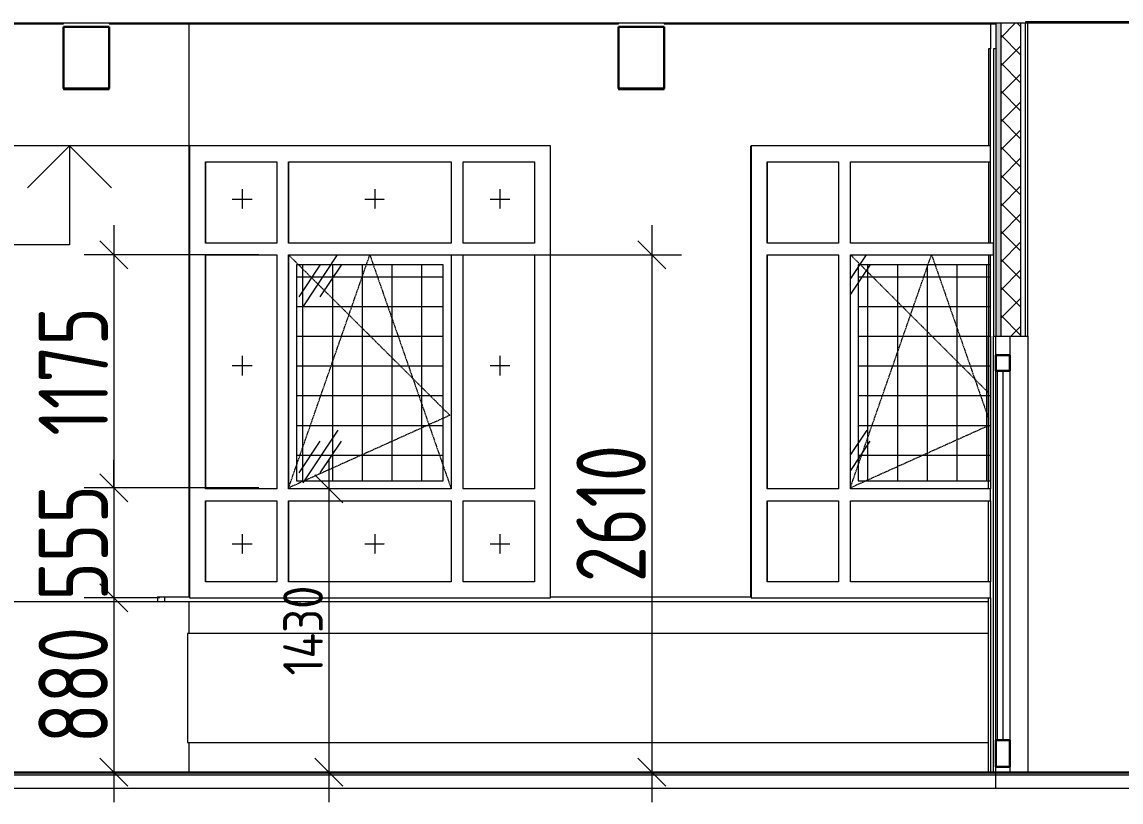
# Model space of a CAD drawing. Header units: millimetres. Extents: x -3929 to 624051, y 52832 to 514950.
# Drawn here: x 569624 to 575167, y 124496 to 128431 of the extents above; entities that cross this region are included whole.
import ezdxf

# ---------------------------------------------------------------- set-up
doc = ezdxf.new("R2010")
doc.units = ezdxf.units.MM
doc.linetypes.add('ADSK_Штриховая_ш2 п1_5', pattern=[4.5, 3, -1.5])
doc.linetypes.add('ADSK_Штриховая_ш3 п1_5', pattern=[4.5, 3, -1.5])
for name, color, linetype, lineweight in [('Аннотация', 7, 'Continuous', 18), ('Двери', 7, 'Continuous', 9), ('Каркас', 7, 'Continuous', 18), ('Окна', 7, 'Continuous', 9), ('Отметки', 7, 'Continuous', 9), ('Перекрытие', 7, 'Continuous', 18), ('Потолки', 7, 'Continuous', 9), ('Размеры', 7, 'Continuous', 9), ('Стены внутренние', 7, 'Continuous', 18), ('Стены наружные', 7, 'Continuous', 18), ('Стены отделка', 7, 'Continuous', 30), ('Стены штриховка', 7, 'Continuous', 9), ('Узлы', 7, 'Continuous', 18), ('ШТРИХОВКА', 252, 'Continuous', 15)]:
    doc.layers.add(name, color=color, linetype=linetype, lineweight=lineweight)
doc.layers.add('Линии', color=7, linetype='Continuous', lineweight=9, true_color=0x00a600)
doc.styles.add('GOST Common_3', font='GOST_Common.ttf', dxfattribs={"width": 0.8, "height": 350})
doc.styles.add('GOST Common_4', font='GOST_Common.ttf', dxfattribs={"width": 0.9, "height": 200})
doc.dimstyles.new('ADSK_Основной_2_5_мм_округление_до_1', dxfattribs={"dimscale": 304.8, "dimtxt": 251.428749, "dimasz": 0.463911, "dimexe": 0.492126, "dimexo": 0.492126, "dimgap": 0.098425, "dimtad": 1, "dimdec": 0, "dimdsep": 46, "dimtxsty": 'GOST Common_3', "dimblk1": 'OBLIQUE', "dimblk2": 'OBLIQUE', "dimsah": 1, "dimcen": 0.09, "dimdle": 0.492126, "dimazin": 2, "dimtfac": 1, "dimtdec": 4, "dimtix": 1, "dimtmove": 0, "dimatfit": 3, "dimfxl": 1, "dimtvp": 1, "dimtolj": 1, "dimtzin": 0, "dimlwd": 20, "dimlwe": 20, "dimarcsym": 2})
doc.dimstyles.new('ADSK_Основной_2_мм_1', dxfattribs={"dimscale": 304.8, "dimtxt": 201.142999, "dimasz": 0.463911, "dimexe": 0.492126, "dimexo": 0.492126, "dimgap": 0.098425, "dimtad": 1, "dimrnd": 0.01, "dimdsep": 46, "dimtxsty": 'GOST Common_4', "dimblk1": 'OBLIQUE', "dimblk2": 'OBLIQUE', "dimsah": 1, "dimcen": 0.09, "dimdle": 0.492126, "dimazin": 2, "dimtfac": 1, "dimtdec": 4, "dimtix": 1, "dimtmove": 1, "dimatfit": 3, "dimfxl": 1, "dimtvp": 1, "dimtolj": 1, "dimtzin": 0, "dimlwd": 20, "dimlwe": 20, "dimarcsym": 2})
pattern_1 = [(236.31, (24482.36, 9022.3), (-888.9976, -1778), [320.533, -2884.8]), (236.31, (24500.14, 8968.96), (-888.9976, -1778), [192.32, -3013.01]), (236.31, (24393.46, 8968.96), (-888.9976, -1778), [192.32, -3013.01])]
pattern_2 = [(0, (580790.93, 121145.93), (406.4, 101.6), [33.528, -271.272, 33.528, -271.272, -1625.6]), (0, (580790.93, 121145.93), (406.4, 101.6), [-609.6, 33.528, -576.072, 33.528, -271.272, -711.2]), (0, (580790.93, 121145.93), (406.4, 101.6), [-1524, 33.528, -169.672, 33.528, -474.472]), (120, (580943.33, 121196.73), (-291.1882, 301.15272), [33.528, -271.272, 33.528, -271.272, -1625.6]), (120, (580943.33, 121196.73), (-291.1882, 301.15272), [-609.6, 33.528, -576.072, 33.528, -271.272, -711.2]), (120, (580943.33, 121196.73), (-291.1882, 301.15272), [-1524, 33.528, -169.672, 33.528, -474.472]), (240, (580994.13, 121399.93), (-115.2118, -402.75272), [33.528, -271.272, 33.528, -271.272, -1625.6]), (240, (580994.13, 121399.93), (-115.2118, -402.75272), [-609.6, 33.528, -576.072, 33.528, -271.272, -711.2]), (240, (580994.13, 121399.93), (-115.2118, -402.75272), [-1524, 33.528, -169.672, 33.528, -474.472])]
pattern_3 = [(0, (580790.93, 121145.93), (0, 150), []), (90, (580790.93, 121145.93), (-150, 9e-15), [])]

# ---------------------------------------------------------------- blocks, each defined once
blk = doc.blocks.new('окно трехпол с фрамугой - 1800 и 1820х2300_h___нов_ ок15-2908112-Разрез 1-1')
at = {"layer": 'Окна'}
h = blk.add_hatch(dxfattribs=at)
h.set_pattern_fill('FP_34', color=256, style=0, pattern_type=2)
h.set_pattern_definition(pattern_1)
h.paths.add_polyline_path([(13810.2, 13330), (14060.5, 13330), (14060.5, 14510), (13700.6, 14510), (13700.6, 13330)])
h.paths.add_polyline_path([(13700.6, 14570), (14060.5, 14570), (14060.5, 14980), (13700.6, 14979.9), (13700.6, 14605.5)])
h = blk.add_hatch(dxfattribs=at)
h.set_pattern_fill('FP_34', color=256, style=0, pattern_type=2)
h.set_pattern_definition(pattern_1)
h.paths.add_polyline_path([(14160.5, 13330), (14940.5, 13330), (14940.5, 14510), (14120.6, 14510), (14120.6, 13330)])
h.paths.add_polyline_path([(14331.7, 14570), (14940.5, 14570), (14940.5, 14980), (14120.6, 14980), (14120.6, 14570)])
at = {"layer": 'Окна', "true_color": 0x383e42}
for points in [[(13700.5, 14570), (13700.6, 14570), (13700.5, 14605.5)], [(14120.5, 14570), (14120.6, 14570), (14120.5, 14605.5)]]:
    blk.add_hatch(color=250, dxfattribs=at).paths.add_polyline_path(points)
h = blk.add_hatch(color=250, dxfattribs=at)
h.paths.add_polyline_path([(14940.5, 12860), (14940.5, 12860), (14853.2, 12860)])
h.paths.add_polyline_path([(15000.6, 12860), (15360.5, 12860), (15360.5, 12860), (15000.5, 12860)])
h.paths.add_polyline_path([(15000.5, 13330), (15360.5, 13330.2), (15360.5, 13330), (15000.5, 13330)])
h.paths.add_polyline_path([(14120.6, 13330), (14940.5, 13330.1), (14940.5, 13330), (14120.5, 13330)])
h.paths.add_polyline_path([(14940.5, 14570), (14940.5, 14570), (14940.5, 14605.5)])
h = blk.add_hatch(color=250, dxfattribs=at)
h.paths.add_polyline_path([(15000.5, 12860), (15000.6, 12860), (15000.5, 12863.6)])
h.paths.add_polyline_path([(15000.5, 14570), (15000.6, 14570), (15000.5, 14605.5)])
at = {"layer": 'Окна'}
h = blk.add_hatch(dxfattribs=at)
h.set_pattern_fill('FP_34', color=256, style=0, pattern_type=2)
h.set_pattern_definition(pattern_1)
h.paths.add_polyline_path([(13700.6, 12860), (14060.5, 12860), (14060.5, 13270), (13700.6, 13270), (13700.6, 12860)])
h = blk.add_hatch(dxfattribs=at)
h.set_pattern_fill('FP_34', color=256, style=0, pattern_type=2)
h.set_pattern_definition(pattern_1)
h.paths.add_polyline_path([(14120.6, 12860), (14940.5, 12860), (14940.5, 13270), (14120.6, 13270), (14120.6, 12962.5)])
for p, q in [((13700.6, 14980), (13700.6, 14570)), ((14120.6, 14980), (14120.6, 14570)), ((13700.6, 14510), (13700.6, 13330)), ((14120.6, 14510), (14120.6, 13330)), ((13700.6, 13270), (13700.6, 12860)), ((14120.6, 13270), (14120.6, 12860))]:
    blk.add_line(p, q, dxfattribs=at)
blk = doc.blocks.new('окно трехпол с фрамугой - 1800 и 1820х2300_h___нов_ ок15-V316-Разрез 1-1')
at = {"layer": 'Окна'}
h = blk.add_hatch(dxfattribs=at)
h.set_pattern_fill('FP_34', color=256, style=0, pattern_type=2)
h.set_pattern_definition(pattern_1)
h.paths.add_polyline_path([(16993.9, 13330), (17650.6, 13330), (17650.6, 14510), (16953.9, 14510), (16953.9, 13330)])
h.paths.add_polyline_path([(17460.9, 14570), (17650.6, 14570), (17650.6, 14980), (16953.9, 14980), (16953.9, 14570)])
at = {"layer": 'Окна', "true_color": 0x383e42}
h = blk.add_hatch(color=250, dxfattribs=at)
h.paths.add_polyline_path([(16533.7, 12860), (16533.8, 12860), (16533.7, 12886.5)])
h.paths.add_polyline_path([(16678.6, 13330), (16533.8, 13330), (16533.8, 13330)])
h.paths.add_polyline_path([(16533.7, 14570), (16533.8, 14570), (16533.7, 14605.5)])
blk.add_hatch(color=250, dxfattribs=at).paths.add_polyline_path([(16533.8, 13330), (16533.8, 13330), (16533.8, 13459.5)])
at = {"layer": 'Окна'}
h = blk.add_hatch(dxfattribs=at)
h.set_pattern_fill('FP_34', color=256, style=0, pattern_type=2)
h.set_pattern_definition(pattern_1)
h.paths.add_polyline_path([(16954, 12860), (17650.6, 12860), (17650.6, 13270), (16953.9, 13270), (16953.9, 12860)])
for p, q in [((16533.8, 14980), (16533.8, 14570)), ((16533.8, 14980), (16533.8, 14570)), ((16533.8, 14510), (16533.8, 13330)), ((16533.8, 14510), (16533.8, 13330)), ((16533.8, 13270), (16533.8, 12860)), ((16533.8, 13270), (16533.8, 12860))]:
    blk.add_line(p, q, dxfattribs=at)
blk = doc.blocks.new('Дверь-Alumark_двупольная с глухим окном_S70 - 1700х2100 алюм ост Д34п-6552824-Разрез 1-1')
at = {"layer": 'Двери'}
for p, q in [((17687.6, 14005), (17687.6, 14100)), ((17687.6, 14100), (17757.6, 14100)), ((17757.6, 14100), (17757.6, 14005)), ((17687.6, 14005), (17757.6, 14005)), ((17696.6, 12061.5), (17696.6, 13925)), ((17722.6, 13925), (17722.6, 12061.5)), ((17687.6, 11900), (17687.6, 11927)), ((17687.6, 11927), (17757.6, 11927)), ((17757.6, 11927), (17757.6, 11900)), ((17757.6, 11900), (17687.6, 11900))]:
    blk.add_line(p, q, dxfattribs=at)
at = {"layer": 'Двери', "lineweight": 30}
for p, q in [((17687.6, 13925), (17687.6, 14005)), ((17687.6, 14005), (17757.6, 14005)), ((17757.6, 14005), (17757.6, 13925)), ((17687.6, 13925), (17757.6, 13925)), ((17687.6, 11927), (17687.6, 12061.5)), ((17687.6, 12061.5), (17757.6, 12061.5)), ((17757.6, 12061.5), (17757.6, 11927)), ((17687.6, 11927), (17757.6, 11927))]:
    blk.add_line(p, q, dxfattribs=at)
at = {"layer": 'Двери', "linetype": 'ADSK_Штриховая_ш2 п1_5'}
for p, q in [((17687.6, 12061.5), (17687.6, 13925)), ((17757.6, 13925), (17757.6, 12061.5))]:
    blk.add_line(p, q, dxfattribs=at)
blk = doc.blocks.new('Высотные отметки - Стрелка вниз-12094-Разрез 1-1')
at = {"layer": 'Аннотация', "lineweight": 5}
for p, q in [((-1155.9, 15420), (-1755.9, 15420)), ((-1455.9, 15420), (-1668, 15207.9)), ((-1455.9, 15420), (-1455.9, 14920)), ((-1455.9, 15420), (-1243.8, 15207.9)), ((-1455.9, 14920), (-2755.9, 14920))]:
    blk.add_line(p, q, dxfattribs=at)
blk = doc.blocks.new('_Oblique')
at = {"color": 0, "linetype": 'ByBlock', "lineweight": -2}
blk.add_line((-0.5, -0.5), (0.5, 0.5), dxfattribs=at)
blk = doc.blocks.new('*D2851')
at = {"layer": 'Defpoints', "color": 0, "transparency": 16777216}
for p in [(570968.9, 127255.9), (570087.5, 126080.6), (570968.9, 126080.6)]:
    blk.add_point(p, dxfattribs=at)
at = {"layer": 'Размеры', "color": 0, "lineweight": 5, "transparency": 16777216}
for p, q in [((570087.5, 127405.9), (570087.5, 125930.6)), ((570818.9, 127255.9), (569937.5, 127255.9)), ((570818.9, 126080.6), (569937.5, 126080.6))]:
    blk.add_line(p, q, dxfattribs=at)
at = {"layer": 'Размеры', "color": 0, "lineweight": 5, "transparency": 16777216, "xscale": 141.4, "yscale": 141.4, "zscale": 141.4}
for p, rotation in [((570087.5, 127255.9), 90), ((570087.5, 126080.6), 270)]:
    blk.add_blockref('_Oblique', p, dxfattribs=dict(at, rotation=rotation))
at = {"layer": 'Размеры', "color": 0, "lineweight": 5, "transparency": 16777216, "insert": (569882.5, 126668.2), "char_height": 350, "width": 644.339, "attachment_point": 5, "rotation": 90, "style": 'GOST Common_3'}
blk.add_mtext('\\A1;1175', dxfattribs=at)
blk = doc.blocks.new('*D2852')
at = {"layer": 'Defpoints', "color": 0, "transparency": 16777216}
for p in [(570968.9, 126080.6), (570087.5, 125525.9), (570468.9, 125525.9)]:
    blk.add_point(p, dxfattribs=at)
at = {"layer": 'Размеры', "color": 0, "lineweight": 5, "transparency": 16777216}
for p, q in [((570087.5, 126080.6), (570087.5, 126222)), ((570818.9, 126080.6), (569937.5, 126080.6)), ((570087.5, 126080.6), (570087.5, 125525.9)), ((570318.9, 125525.9), (569937.5, 125525.9)), ((570087.5, 125525.9), (570087.5, 125384.5))]:
    blk.add_line(p, q, dxfattribs=at)
at = {"layer": 'Размеры', "color": 0, "lineweight": 5, "transparency": 16777216, "xscale": 141.4, "yscale": 141.4, "zscale": 141.4}
for p, rotation in [((570087.5, 126080.6), 270), ((570087.5, 125525.9), 90)]:
    blk.add_blockref('_Oblique', p, dxfattribs=dict(at, rotation=rotation))
at = {"layer": 'Размеры', "color": 0, "lineweight": 5, "transparency": 16777216, "insert": (569882.5, 125803.2), "char_height": 350, "width": 567.632, "attachment_point": 5, "rotation": 90, "style": 'GOST Common_3'}
blk.add_mtext('\\A1;555', dxfattribs=at)
blk = doc.blocks.new('*D2853')
at = {"layer": 'Defpoints', "color": 0, "transparency": 16777216}
for p in [(570468.9, 125525.9), (570087.5, 124645.9), (570187.5, 124645.9)]:
    blk.add_point(p, dxfattribs=at)
at = {"layer": 'Размеры', "color": 0, "lineweight": 5, "transparency": 16777216}
for p, q in [((570087.5, 125675.9), (570087.5, 124495.9)), ((570318.9, 125525.9), (569937.5, 125525.9)), ((570037.5, 124645.9), (569937.5, 124645.9))]:
    blk.add_line(p, q, dxfattribs=at)
at = {"layer": 'Размеры', "color": 0, "lineweight": 5, "transparency": 16777216, "xscale": 141.4, "yscale": 141.4, "zscale": 141.4}
for p, rotation in [((570087.5, 125525.9), 90), ((570087.5, 124645.9), 270)]:
    blk.add_blockref('_Oblique', p, dxfattribs=dict(at, rotation=rotation))
at = {"layer": 'Размеры', "color": 0, "lineweight": 5, "transparency": 16777216, "insert": (569882.5, 125085.9), "char_height": 350, "width": 567.632, "attachment_point": 5, "rotation": 90, "style": 'GOST Common_3'}
blk.add_mtext('\\A1;880', dxfattribs=at)
blk = doc.blocks.new('*D2859')
at = {"layer": 'Defpoints', "color": 0, "transparency": 16777216}
for p in [(570908.9, 127255.9), (572800.3, 124645.9), (572900.3, 124645.9)]:
    blk.add_point(p, dxfattribs=at)
at = {"layer": 'Размеры', "color": 0, "lineweight": 5, "transparency": 16777216}
for p, q in [((572800.3, 127405.9), (572800.3, 124495.9)), ((571058.9, 127255.9), (572950.3, 127255.9)), ((572750.3, 124645.9), (572650.3, 124645.9))]:
    blk.add_line(p, q, dxfattribs=at)
at = {"layer": 'Размеры', "color": 0, "lineweight": 5, "transparency": 16777216, "xscale": 141.4, "yscale": 141.4, "zscale": 141.4}
for p, rotation in [((572800.3, 127255.9), 90), ((572800.3, 124645.9), 270)]:
    blk.add_blockref('_Oblique', p, dxfattribs=dict(at, rotation=rotation))
at = {"layer": 'Размеры', "color": 0, "lineweight": 5, "transparency": 16777216, "insert": (572595.3, 125950.9), "char_height": 350, "width": 700.591, "attachment_point": 5, "rotation": 90, "style": 'GOST Common_3'}
blk.add_mtext('\\A1;2610', dxfattribs=at)
blk = doc.blocks.new('*D2861')
at = {"layer": 'Defpoints', "color": 0, "transparency": 16777216}
for p in [(571271.7, 126075.9), (571171.7, 124645.9), (571271.7, 124645.9)]:
    blk.add_point(p, dxfattribs=at)
at = {"layer": 'Размеры', "color": 0, "lineweight": 5, "transparency": 16777216}
for p, q in [((571171.7, 126225.9), (571171.7, 124495.9)), ((571121.7, 126075.9), (571021.7, 126075.9)), ((571121.7, 124645.9), (571021.7, 124645.9))]:
    blk.add_line(p, q, dxfattribs=at)
at = {"layer": 'Размеры', "color": 0, "lineweight": 5, "transparency": 16777216, "xscale": 141.4, "yscale": 141.4, "zscale": 141.4}
for p, rotation in [((571171.7, 126075.9), 90), ((571171.7, 124645.9), 270)]:
    blk.add_blockref('_Oblique', p, dxfattribs=dict(at, rotation=rotation))
at = {"layer": 'Размеры', "color": 0, "lineweight": 5, "transparency": 16777216, "insert": (571041.7, 125360.9), "char_height": 200, "width": 580.928, "attachment_point": 5, "rotation": 90, "style": 'GOST Common_4'}
blk.add_mtext('\\A1;1430', dxfattribs=at)

msp = doc.modelspace()

# ---------------------------------------------------------------- hatches: boundary and pattern name
at = {"layer": 'Узлы', "lineweight": 5, "true_color": 0x494949}
h = msp.add_hatch(dxfattribs=at)
h.set_pattern_fill('FP_44', color=251, style=0, pattern_type=2)
h.set_pattern_definition(pattern_3)
h.paths.add_polyline_path([(571008.889, 126115.926), (571748.889, 126115.926), (571748.889, 127205.926), (571008.889, 127205.926), (571008.889, 126587.454)])
h = msp.add_hatch(dxfattribs=at)
h.set_pattern_fill('FP_44', color=251, style=0, pattern_type=2)
h.set_pattern_definition(pattern_3)
h.paths.add_polyline_path([(573842.282, 126115.926), (574508.926, 126115.926), (574508.926, 127205.926), (573842.282, 127205.926), (573842.282, 126587.454)])
at = {"layer": 'ШТРИХОВКА'}
msp.add_hatch(color=252, dxfattribs=at).paths.add_polyline_path([(574560.926, 126845.933), (574560.926, 128425.933), (574535.926, 128425.933), (574535.926, 126845.933)])
h = msp.add_hatch(dxfattribs=at)
h.set_pattern_fill('FP_37', color=252, style=0, pattern_type=2)
h.set_pattern_definition([(45, (580790.93, 121145.93), (-70.7107, 70.7107), []), (135, (580790.93, 121145.93), (-70.7107, -70.7107), [])])
h.paths.add_polyline_path([(574560.926, 126845.933), (574660.926, 126845.933), (574660.926, 128425.933), (574560.926, 128425.933), (574560.926, 127351.444)])
h = msp.add_hatch(dxfattribs=at)
h.set_pattern_fill('FP_29', color=252, style=0, pattern_type=2)
h.set_pattern_definition(pattern_2)
h.paths.add_polyline_path([(574309.249, 124630.933), (574535.926, 124630.933), (574535.926, 124640.933), (556968.36, 124640.933), (556968.36, 124630.933), (573266.184, 124630.933)])
h = msp.add_hatch(dxfattribs=at)
h.set_pattern_fill('FP_29', color=252, style=0, pattern_type=2)
h.set_pattern_definition(pattern_2)
h.paths.add_polyline_path([(588822.265, 124630.933), (588822.265, 124640.933), (588672.265, 124640.933), (588672.265, 124630.933)])
h.paths.add_polyline_path([(574535.926, 124630.933), (575415.673, 124630.933), (575415.673, 124640.933), (574535.926, 124640.933)])
h.paths.add_polyline_path([(587415.673, 124630.933), (587415.673, 124640.933), (585915.673, 124640.933), (585915.673, 124630.933), (586826.022, 124630.933)])
h.paths.add_polyline_path([(577415.673, 124630.933), (577915.673, 124630.933), (577915.673, 124640.933), (577415.673, 124640.933)])
h.paths.add_polyline_path([(583915.673, 124630.933), (583915.673, 124640.933), (583415.673, 124640.933), (583415.673, 124630.933), (583696.828, 124630.933)])
h.paths.add_polyline_path([(579915.673, 124630.933), (581415.673, 124630.933), (581415.673, 124640.933), (579915.673, 124640.933)])

# ---------------------------------------------------------------- linework, layer by layer
at = {"layer": 'Каркас', "lineweight": 30}
for p, q in [((570063.195, 128405.933), (569833.195, 128405.933)), ((569833.195, 128405.933), (569833.195, 128095.933)), ((570063.195, 128095.933), (570063.195, 128405.933)), ((572863.195, 128405.933), (572633.195, 128405.933)), ((572633.195, 128405.933), (572633.195, 128095.933)), ((572863.195, 128095.933), (572863.195, 128405.933)), ((569833.195, 128095.933), (570063.195, 128095.933)), ((572633.195, 128095.933), (572863.195, 128095.933))]:
    msp.add_line(p, q, dxfattribs=at)
at = {"layer": 'Линии', "color": 7}
for p, q in [((572288.889, 127805.926), (570468.889, 127805.926)), ((570468.889, 127805.926), (570468.889, 125525.926)), ((572288.889, 125525.926), (572288.889, 127805.926)), ((574508.926, 127805.926), (573302.021, 127805.926)), ((573302.021, 127805.926), (573302.021, 125525.926)), ((574508.926, 127725.926), (574508.926, 127805.926)), ((570548.889, 127315.926), (570548.889, 127725.926)), ((570548.889, 127725.926), (570908.889, 127725.926)), ((570908.889, 127725.926), (570908.889, 127315.926)), ((570968.889, 127315.926), (570968.889, 127725.926)), ((570968.889, 127725.926), (571788.889, 127725.926)), ((571788.889, 127725.926), (571788.889, 127315.926)), ((571848.889, 127315.926), (571848.889, 127725.926)), ((571848.889, 127725.926), (572208.889, 127725.926)), ((572208.889, 127725.926), (572208.889, 127315.926)), ((573382.021, 127315.926), (573382.021, 127725.926)), ((573382.021, 127725.926), (573742.021, 127725.926)), ((573742.021, 127725.926), (573742.021, 127315.926)), ((573802.282, 127315.926), (573802.282, 127725.926)), ((573802.282, 127725.926), (574508.926, 127725.926)), ((570908.889, 127315.926), (570548.889, 127315.926)), ((571788.889, 127315.926), (570968.889, 127315.926)), ((572208.889, 127315.926), (571848.889, 127315.926)), ((573742.021, 127315.926), (573382.021, 127315.926)), ((574523.926, 127315.926), (573802.282, 127315.926)), ((574523.926, 127255.926), (574523.926, 127315.926)), ((570548.889, 127255.926), (570908.889, 127255.926)), ((570548.889, 126075.926), (570548.889, 127255.926)), ((570908.889, 127255.926), (570908.889, 126075.926)), ((570968.889, 127255.926), (571788.889, 127255.926)), ((570968.889, 126075.926), (570968.889, 127255.926)), ((571788.889, 127255.926), (571788.889, 126075.926)), ((571848.889, 127255.926), (572208.889, 127255.926)), ((571848.889, 126075.926), (571848.889, 127255.926)), ((572208.889, 127255.926), (572208.889, 126075.926)), ((573382.021, 127255.926), (573742.021, 127255.926)), ((573382.021, 126075.926), (573382.021, 127255.926)), ((573742.021, 127255.926), (573742.021, 126075.926)), ((573802.282, 126075.926), (573802.282, 127255.926)), ((573802.282, 127255.926), (574523.926, 127255.926)), ((571748.889, 127205.926), (571008.889, 127205.926)), ((571008.889, 127205.926), (571008.889, 126115.926)), ((571748.889, 126115.926), (571748.889, 127205.926)), ((574508.926, 127205.926), (573842.282, 127205.926)), ((573842.282, 127205.926), (573842.282, 126115.926)), ((574508.926, 126115.926), (574508.926, 127205.926)), ((571008.889, 126115.926), (571748.889, 126115.926)), ((573842.282, 126115.926), (574508.926, 126115.926)), ((570908.889, 126075.926), (570548.889, 126075.926)), ((571788.889, 126075.926), (570968.889, 126075.926)), ((572208.889, 126075.926), (571848.889, 126075.926)), ((573742.021, 126075.926), (573382.021, 126075.926)), ((574508.926, 126075.926), (573802.282, 126075.926)), ((574508.926, 126015.926), (574508.926, 126075.926)), ((570548.889, 126015.926), (570908.889, 126015.926)), ((570548.889, 125605.926), (570548.889, 126015.926)), ((570908.889, 126015.926), (570908.889, 125605.926)), ((570968.889, 126015.926), (571788.889, 126015.926)), ((570968.889, 125605.926), (570968.889, 126015.926)), ((571788.889, 126015.926), (571788.889, 125605.926)), ((571848.889, 126015.926), (572208.889, 126015.926)), ((571848.889, 125605.926), (571848.889, 126015.926)), ((572208.889, 126015.926), (572208.889, 125605.926)), ((573382.021, 126015.926), (573742.021, 126015.926)), ((573382.021, 125605.926), (573382.021, 126015.926)), ((573742.021, 126015.926), (573742.021, 125605.926)), ((573802.282, 125605.926), (573802.282, 126015.926)), ((573802.282, 126015.926), (574508.926, 126015.926)), ((570908.889, 125605.926), (570548.889, 125605.926)), ((571788.889, 125605.926), (570968.889, 125605.926)), ((572208.889, 125605.926), (571848.889, 125605.926)), ((573742.021, 125605.926), (573382.021, 125605.926)), ((574508.926, 125605.926), (573802.282, 125605.926)), ((574508.926, 125525.926), (574508.926, 125605.926)), ((570468.889, 125525.926), (572288.889, 125525.926)), ((573302.021, 125525.926), (574508.926, 125525.926))]:
    msp.add_line(p, q, dxfattribs=at)
at = {"layer": 'Линии', "color": 7, "linetype": 'ADSK_Штриховая_ш3 п1_5', "lineweight": 5}
for p, q in [((570734.312, 127587.606), (570734.312, 127487.606)), ((571402.925, 127587.606), (571402.925, 127487.606)), ((572034.717, 127587.606), (572034.717, 127487.606)), ((570684.312, 127537.606), (570784.312, 127537.606)), ((571352.925, 127537.606), (571452.925, 127537.606)), ((571984.717, 127537.606), (572084.717, 127537.606)), ((570968.889, 127255.926), (571782.029, 126446.801)), ((570968.889, 126080.561), (571378.462, 127255.926)), ((571378.462, 127255.926), (571788.889, 126075.926)), ((573802.179, 127257.259), (574498.926, 126560.512)), ((573802.179, 126081.894), (574211.752, 127257.259)), ((574211.856, 127255.926), (574498.926, 126430.584)), ((570734.312, 126747.606), (570734.312, 126647.606)), ((572034.717, 126747.606), (572034.717, 126647.606)), ((570684.312, 126697.606), (570784.312, 126697.606)), ((571984.717, 126697.606), (572084.717, 126697.606)), ((571782.029, 126446.801), (570968.889, 126080.561)), ((574498.926, 126394.33), (573802.282, 126080.561)), ((570734.312, 125847.606), (570734.312, 125747.606)), ((571402.925, 125847.606), (571402.925, 125747.606)), ((572034.717, 125847.606), (572034.717, 125747.606)), ((570684.312, 125797.606), (570784.312, 125797.606)), ((571352.925, 125797.606), (571452.925, 125797.606)), ((571984.717, 125797.606), (572084.717, 125797.606))]:
    msp.add_line(p, q, dxfattribs=at)
at = {"layer": 'Отметки', "lineweight": 5}
for p, q in [((570766.251, 127805.926), (569863.142, 127805.926)), ((571043.179, 125505.933), (569161.98, 125505.933))]:
    msp.add_line(p, q, dxfattribs=at)
at = {"layer": 'Перекрытие', "lineweight": 20}
for p, q in [((564126.854, 128425.933), (605818.36, 128425.933)), ((581415.673, 124643.383), (556968.36, 124643.383)), ((574535.926, 124565.933), (574535.926, 124643.383)), ((556847.926, 124565.933), (605818.36, 124565.933))]:
    msp.add_line(p, q, dxfattribs=at)
at = {"layer": 'Перекрытие'}
for p, q in [((570308.043, 125530.933), (570308.043, 125505.933)), ((570308.043, 125530.933), (570468.889, 125530.933)), ((574498.926, 125505.933), (570308.043, 125505.933)), ((570342.965, 125530.933), (570342.965, 125505.933)), ((572288.889, 125530.933), (573302.021, 125530.933)), ((574535.926, 124645.933), (556968.36, 124645.933)), ((583915.673, 124640.933), (556968.36, 124640.933)), ((581415.673, 124630.933), (556968.36, 124630.933)), ((574535.926, 124643.383), (574535.926, 124645.933)), ((581415.673, 124645.933), (574605.926, 124645.933))]:
    msp.add_line(p, q, dxfattribs=at)
at = {"layer": 'Потолки', "lineweight": 18}
for p, q in [((567593.195, 128420.933), (569833.195, 128420.933)), ((569833.195, 128420.933), (569833.195, 128425.933)), ((570063.195, 128425.933), (570063.195, 128420.933)), ((570063.195, 128420.933), (570393.195, 128420.933)), ((570393.195, 128420.933), (570393.195, 128425.933)), ((570393.195, 128420.933), (572633.195, 128420.933)), ((572303.195, 128425.933), (572303.195, 128420.933)), ((572633.195, 128420.933), (572633.195, 128425.933)), ((572863.195, 128425.933), (572863.195, 128420.933)), ((572863.195, 128420.933), (574535.926, 128420.933)), ((573193.195, 128420.933), (573193.195, 128425.933)), ((588672.265, 128430.933), (574685.926, 128430.933)), ((574685.926, 128430.933), (574685.926, 128425.933)), ((570063.195, 128095.933), (569833.195, 128095.933)), ((569833.195, 128095.933), (569833.195, 128090.933)), ((569833.195, 128090.933), (570063.195, 128090.933)), ((570063.195, 128090.933), (570063.195, 128095.933)), ((572863.195, 128095.933), (572633.195, 128095.933)), ((572633.195, 128095.933), (572633.195, 128090.933)), ((572633.195, 128090.933), (572863.195, 128090.933)), ((572863.195, 128090.933), (572863.195, 128095.933))]:
    msp.add_line(p, q, dxfattribs=at)
at = {"layer": 'Стены внутренние'}
for p, q in [((570467.639, 125530.933), (570467.639, 128420.933)), ((574508.926, 128420.933), (574508.926, 128295.933)), ((570467.81, 125530.933), (570467.81, 127805.933)), ((570467.81, 127805.933), (570467.81, 125530.933)), ((573301.047, 125530.933), (573301.047, 127805.933)), ((573301.047, 127805.933), (573301.047, 125530.933)), ((574498.926, 126075.926), (574498.926, 126845.933)), ((574508.926, 126845.933), (574508.926, 126075.926)), ((574498.926, 125605.926), (574498.926, 126015.926)), ((574508.926, 126015.926), (574508.926, 125605.926)), ((570467.639, 125345.933), (570467.639, 125505.933)), ((574498.926, 124645.933), (574498.926, 125525.926)), ((574508.926, 125525.926), (574508.926, 124645.933)), ((574498.926, 125345.933), (570458.824, 125345.933)), ((570458.824, 125345.933), (570458.824, 124795.933)), ((570458.824, 124795.933), (574498.926, 124795.933)), ((570467.639, 124645.933), (570467.639, 124795.933))]:
    msp.add_line(p, q, dxfattribs=at)
at = {"layer": 'Стены наружные'}
for p, q in [((570467.673, 127805.933), (570468.889, 127805.933)), ((573300.91, 125530.933), (573300.91, 127805.933)), ((574523.926, 124645.933), (574523.926, 126845.933)), ((574697.926, 126845.933), (574697.926, 124645.933))]:
    msp.add_line(p, q, dxfattribs=at)
at = {"layer": 'Стены отделка', "lineweight": 18}
for p, q in [((574535.926, 128425.933), (574535.926, 128295.933)), ((574697.926, 126845.933), (574697.926, 128425.933)), ((574508.926, 128295.933), (574498.926, 128295.933)), ((574498.926, 128295.933), (574498.926, 127805.926)), ((574508.926, 127805.926), (574508.926, 128295.933)), ((574535.926, 128295.933), (574523.926, 128295.933)), ((574523.926, 128295.933), (574523.926, 127315.926)), ((574498.926, 127725.926), (574498.926, 127315.926)), ((574508.926, 127315.926), (574508.926, 127725.926)), ((574498.926, 127255.926), (574498.926, 126845.933)), ((574508.926, 126845.933), (574508.926, 127255.926)), ((574523.926, 127255.926), (574523.926, 126845.933)), ((574498.926, 126845.933), (574508.926, 126845.933)), ((574523.926, 126845.933), (574535.926, 126845.933)), ((574605.926, 126845.933), (574697.926, 126845.933))]:
    msp.add_line(p, q, dxfattribs=at)
at = {"layer": 'Стены штриховка'}
for p, q in [((574560.926, 128425.933), (574560.926, 126845.933)), ((574660.926, 128425.933), (574660.926, 126845.933)), ((574685.926, 126845.933), (574685.926, 128425.933)), ((574695.926, 128425.933), (574695.926, 126845.933)), ((574525.926, 126845.933), (574525.926, 128295.933)), ((574535.926, 128295.933), (574535.926, 126845.933))]:
    msp.add_line(p, q, dxfattribs=at)

# ---------------------------------------------------------------- block references
at = {"layer": 'Двери'}
msp.add_blockref('Дверь-Alumark_двупольная с глухим окном_S70 - 1700х2100 алюм ост Д34п-6552824-Разрез 1-1', (556848.36, 112745.933), dxfattribs=at)
at = {"layer": 'Окна'}
for name in ['окно трехпол с фрамугой - 1800 и 1820х2300_h___нов_ ок15-2908112-Разрез 1-1', 'окно трехпол с фрамугой - 1800 и 1820х2300_h___нов_ ок15-V316-Разрез 1-1']:
    msp.add_blockref(name, (556848.36, 112745.933), dxfattribs=at)
at = {"layer": 'Отметки', "lineweight": 20}
msp.add_blockref('Высотные отметки - Стрелка вниз-12094-Разрез 1-1', (571319.036, 112385.926), dxfattribs=at)

# ---------------------------------------------------------------- dimensions: what is measured, and where the dimension line sits
at = {"layer": 'Размеры', "lineweight": 5}
for base, p1, p2, dimstyle, override, picture, middle in [((570087.535, 126080.561), (570968.889, 127255.926), (570968.889, 126080.561), 'ADSK_Основной_2_5_мм_округление_до_1', {"dimpost": '<>', "dimfxl": 1175.364611, "dimlwd": 5, "dimlwe": 5}, '*D2851', (569882.535, 126668.243)), ((572800.337, 124645.933), (570908.889, 127255.926), (572900.321, 124645.933), 'ADSK_Основной_2_5_мм_округление_до_1', {"dimpost": '<>', "dimfxl": 3282.966296, "dimlwd": 5, "dimlwe": 5}, '*D2859', (572595.337, 125950.929)), ((570087.535, 125525.926), (570968.889, 126080.561), (570468.889, 125525.926), 'ADSK_Основной_2_5_мм_округление_до_1', {"dimpost": '<>', "dimfxl": 746.739857, "dimlwd": 5, "dimlwe": 5}, '*D2852', (569882.535, 125803.243)), ((571171.69, 124645.933), (571271.675, 126075.933), (571271.675, 124645.933), 'ADSK_Основной_2_мм_1', {"dimpost": '<>', "dimfxl": 1430, "dimlwd": 5, "dimlwe": 5}, '*D2861', (571041.69, 125360.933)), ((570087.535, 124645.933), (570468.889, 125525.926), (570187.52, 124645.933), 'ADSK_Основной_2_5_мм_округление_до_1', {"dimpost": '<>', "dimfxl": 923.88093, "dimlwd": 5, "dimlwe": 5}, '*D2853', (569882.535, 125085.929))]:
    dim = msp.add_linear_dim(base=base, p1=p1, p2=p2, angle=90, dimstyle=dimstyle, override=override, dxfattribs=at)
    dim.commit()
    dim.dimension.update_dxf_attribs({"geometry": picture, "text_midpoint": middle})

doc.saveas('drawing.dxf')
